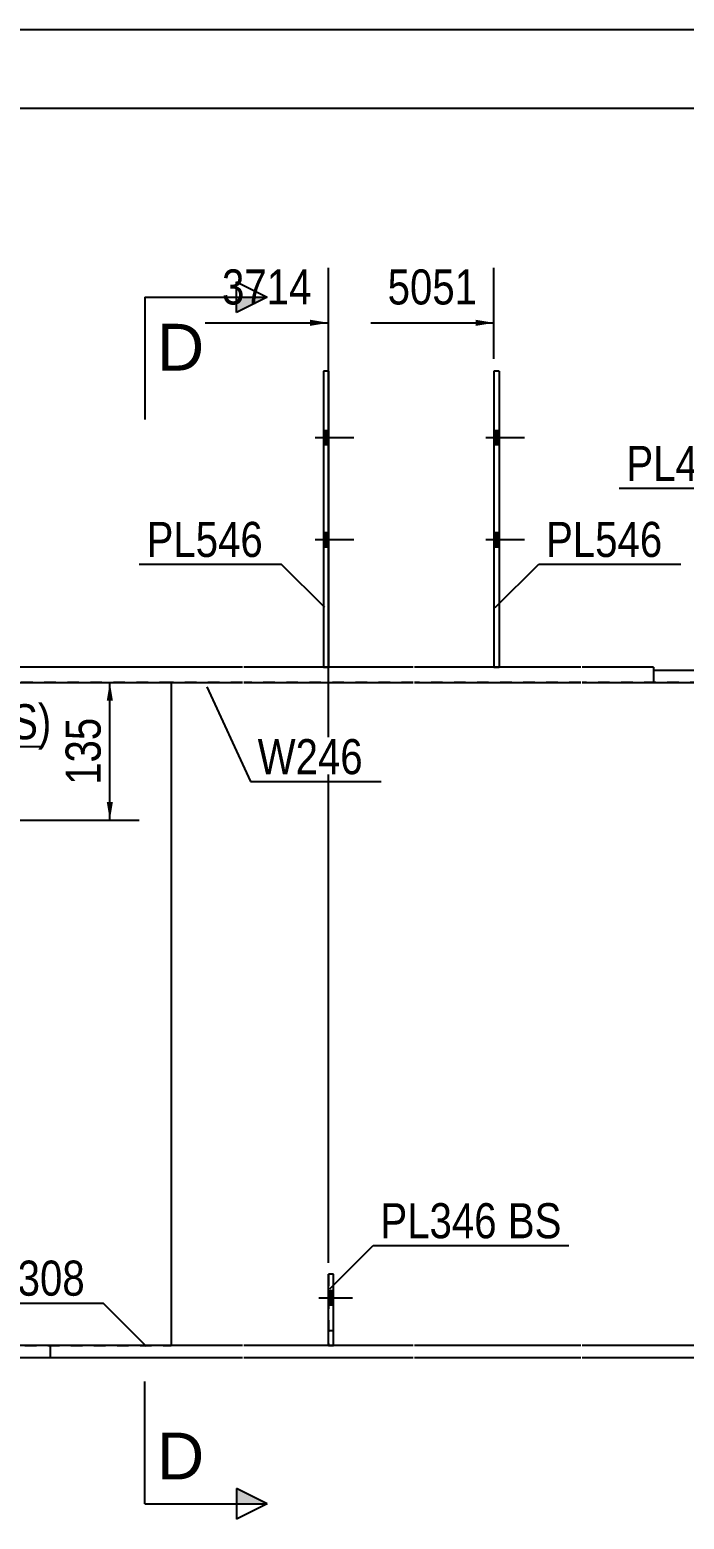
# Model space of a CAD drawing. Header units: millimetres. Extents: x -1012 to -610, y -190 to 87.
# Drawn here: x -908 to -854.6, y -35 to 86.6 of the extents above; entities that cross this region are included whole.
import ezdxf

# ---------------------------------------------------------------- set-up
doc = ezdxf.new("R2010")
doc.units = ezdxf.units.MM
doc.linetypes.add('DXK_LINE_DOT1', pattern=[1.8814, 0.9407, -0.9407])
doc.linetypes.add('DXK_LINE_DOT2', pattern=[3.9198, 1.9599, -1.9599])
doc.styles.add('Arial', font='ARIAL.TTF', dxfattribs={"height": 0.2})
doc.styles.add('Arial Narrow', font='ARIALN.TTF', dxfattribs={"height": 0.2})

# ---------------------------------------------------------------- blocks, each defined once
blk = doc.blocks.new('Unknown-628699867-1211')
at = {"color": 5, "linetype": 'Continuous'}
blk.add_line((-609.88, 86.63), (-1009.88, 86.63), dxfattribs=at)
blk = doc.blocks.new('Part-628699867-1917 - 1513')
at = {"color": 2, "linetype": 'Continuous'}
for p, q in [((-980, -20.83), (-998.33, -20.83)), ((-980, -21.83), (-998.33, -21.83)), ((-966.07, -20.83), (-979.9, -20.83)), ((-966.07, -21.83), (-979.9, -21.83)), ((-912.3, -20.83), (-965.97, -20.83)), ((-912.3, -21.83), (-965.97, -21.83)), ((-906.37, -20.83), (-912.2, -20.83)), ((-906.37, -21.83), (-912.2, -21.83)), ((-906.37, -20.83), (-906.37, -21.83))]:
    blk.add_line(p, q, dxfattribs=at)
at = {"color": 7, "linetype": 'DXK_LINE_DOT1'}
blk.add_line((-998.33, -20.83), (-998.33, -21.83), dxfattribs=at)
blk = doc.blocks.new('Part-628699867-2015 - 1513')
at = {"color": 2, "linetype": 'Continuous'}
for p, q in [((-980, 34.58), (-998.33, 34.58)), ((-966.07, 34.58), (-979.9, 34.58)), ((-912.3, 34.58), (-965.97, 34.58)), ((-890.67, 34.58), (-912.2, 34.58)), ((-876.74, 34.58), (-890.57, 34.58)), ((-863.05, 34.58), (-876.64, 34.58)), ((-857.12, 34.58), (-862.95, 34.58)), ((-857.12, 34.58), (-857.12, 33.33)), ((-998.33, 33.33), (-980, 33.33)), ((-979.9, 33.33), (-966.07, 33.33)), ((-965.97, 33.33), (-912.3, 33.33)), ((-912.2, 33.33), (-890.67, 33.33)), ((-890.57, 33.33), (-876.74, 33.33)), ((-876.64, 33.33), (-863.05, 33.33)), ((-862.95, 33.33), (-857.12, 33.33))]:
    blk.add_line(p, q, dxfattribs=at)
at = {"color": 7, "linetype": 'DXK_LINE_DOT1'}
blk.add_line((-998.33, 34.58), (-998.33, 33.33), dxfattribs=at)
blk = doc.blocks.new('Part-628699867-1983 - 1513')
at = {"color": 7, "linetype": 'DXK_LINE_DOT1'}
for p, q in [((-980, 33.33), (-998.33, 33.33)), ((-998.33, 33.33), (-998.33, -20.83)), ((-966.07, 33.33), (-979.9, 33.33)), ((-912.3, 33.33), (-965.97, 33.33)), ((-896.5, 33.33), (-912.2, 33.33)), ((-998.33, -20.83), (-980, -20.83)), ((-979.9, -20.83), (-966.07, -20.83)), ((-965.97, -20.83), (-912.3, -20.83)), ((-912.2, -20.83), (-896.5, -20.83))]:
    blk.add_line(p, q, dxfattribs=at)
at = {"color": 2, "linetype": 'Continuous'}
blk.add_line((-896.5, 33.33), (-896.5, -20.83), dxfattribs=at)
blk = doc.blocks.new('Part-628699867-1961 - 1513')
at = {"color": 2, "linetype": 'Continuous'}
for p, q in [((-890.67, -20.83), (-906.37, -20.83)), ((-906.37, -20.83), (-906.37, -21.83)), ((-890.67, -21.83), (-906.37, -21.83)), ((-876.74, -20.83), (-890.57, -20.83)), ((-876.74, -21.83), (-890.57, -21.83)), ((-863.05, -20.83), (-876.64, -20.83)), ((-863.05, -21.83), (-876.64, -21.83)), ((-851.29, -20.83), (-862.95, -20.83)), ((-851.29, -21.83), (-862.95, -21.83)), ((-837.35, -20.83), (-851.19, -20.83)), ((-837.35, -21.83), (-851.19, -21.83)), ((-784.69, -20.83), (-837.25, -20.83)), ((-784.69, -21.83), (-837.25, -21.83)), ((-778.76, -20.83), (-784.59, -20.83)), ((-778.76, -21.83), (-784.59, -21.83)), ((-778.76, -20.83), (-778.76, -21.83))]:
    blk.add_line(p, q, dxfattribs=at)
blk = doc.blocks.new('Part-628699867-1988 - 1513')
at = {"color": 2, "linetype": 'Continuous'}
blk.add_line((-896.5, 33.33), (-896.5, -20.83), dxfattribs=at)
at = {"color": 7, "linetype": 'DXK_LINE_DOT1'}
for p, q in [((-890.67, 33.33), (-896.5, 33.33)), ((-876.74, 33.33), (-890.57, 33.33)), ((-863.05, 33.33), (-876.64, 33.33)), ((-851.29, 33.33), (-862.95, 33.33)), ((-837.35, 33.33), (-851.19, 33.33)), ((-784.69, 33.33), (-837.25, 33.33)), ((-772.92, 33.33), (-784.59, 33.33)), ((-766.97, 33.33), (-772.82, 33.33)), ((-766.97, 33.33), (-766.97, -20.83)), ((-890.67, -20.83), (-896.5, -20.83)), ((-876.74, -20.83), (-890.57, -20.83)), ((-863.05, -20.83), (-876.64, -20.83)), ((-851.29, -20.83), (-862.95, -20.83)), ((-837.35, -20.83), (-851.19, -20.83)), ((-784.69, -20.83), (-837.25, -20.83)), ((-772.92, -20.83), (-784.59, -20.83)), ((-766.97, -20.83), (-772.82, -20.83))]:
    blk.add_line(p, q, dxfattribs=at)
blk = doc.blocks.new('Part-628699867-2037 - 1513')
at = {"color": 2, "linetype": 'Continuous'}
for p, q in [((-857.12, 34.33), (-851.29, 34.33)), ((-857.12, 34.33), (-857.12, 33.33)), ((-851.19, 34.33), (-837.35, 34.33)), ((-837.25, 34.33), (-784.69, 34.33)), ((-784.59, 34.33), (-772.92, 34.33)), ((-772.82, 34.33), (-751.55, 34.33)), ((-751.45, 34.33), (-745.62, 34.33)), ((-745.62, 34.33), (-745.62, 33.33)), ((-857.12, 33.33), (-851.29, 33.33)), ((-851.19, 33.33), (-837.35, 33.33)), ((-837.25, 33.33), (-784.69, 33.33)), ((-784.59, 33.33), (-772.92, 33.33)), ((-772.82, 33.33), (-751.55, 33.33)), ((-751.45, 33.33), (-745.62, 33.33))]:
    blk.add_line(p, q, dxfattribs=at)
blk = doc.blocks.new('Part-628699867-3172 - 1513')
at = {"color": 2, "linetype": 'Continuous'}
for p, q in [((-883.65, 58.75), (-884.07, 58.75)), ((-884.07, 58.75), (-884.07, 34.58)), ((-883.65, 58.75), (-883.65, 34.58))]:
    blk.add_line(p, q, dxfattribs=at)
at = {"color": 7, "linetype": 'DXK_LINE_DOT1'}
blk.add_line((-884.07, 34.58), (-883.65, 34.58), dxfattribs=at)
blk = doc.blocks.new('Part-628699867-3177 - 1513')
at = {"color": 2, "linetype": 'Continuous'}
for p, q in [((-869.72, 58.75), (-870.14, 58.75)), ((-870.14, 58.75), (-870.14, 34.58)), ((-869.72, 58.75), (-869.72, 34.58))]:
    blk.add_line(p, q, dxfattribs=at)
at = {"color": 7, "linetype": 'DXK_LINE_DOT1'}
blk.add_line((-870.14, 34.58), (-869.72, 34.58), dxfattribs=at)
blk = doc.blocks.new('Part-628699867-3185 - 1513')
at = {"color": 2, "linetype": 'Continuous'}
for p, q in [((-883.65, -20.83), (-883.65, -15)), ((-883.24, -15), (-883.65, -15)), ((-883.24, -20.83), (-883.24, -15))]:
    blk.add_line(p, q, dxfattribs=at)
at = {"color": 7, "linetype": 'DXK_LINE_DOT1'}
for p, q in [((-883.65, -19.58), (-883.24, -19.58)), ((-883.65, -20.83), (-883.24, -20.83))]:
    blk.add_line(p, q, dxfattribs=at)
blk = doc.blocks.new('Part-628699867-3188 - 1513')
at = {"color": 7, "linetype": 'DXK_LINE_DOT1'}
for p, q in [((-883.65, -15), (-883.65, -20.83)), ((-883.24, -15), (-883.65, -15)), ((-883.24, -20.83), (-883.24, -15))]:
    blk.add_line(p, q, dxfattribs=at)
blk = doc.blocks.new('Bolt-628699867-3214 - 1513')
at = {"linetype": 'Continuous'}
for points in [[(-883.65, 52.75), (-883.65, 53.91), (-884.07, 53.91), (-884.07, 52.75)], [(-883.65, 52.75), (-883.65, 53.91), (-884.07, 53.91), (-884.07, 52.75)], [(-883.65, 44.41), (-883.65, 45.58), (-884.07, 45.58), (-884.07, 44.41)], [(-883.65, 44.41), (-883.65, 45.58), (-884.07, 45.58), (-884.07, 44.41)]]:
    blk.add_hatch(color=3, dxfattribs=at).paths.add_polyline_path(points)
at = {"color": 3, "linetype": 'Continuous'}
for p, q in [((-884.07, 53.91), (-883.65, 53.91)), ((-884.07, 53.91), (-883.65, 53.91)), ((-884.74, 53.33), (-881.57, 53.33)), ((-884.74, 53.33), (-881.57, 53.33)), ((-884.07, 52.75), (-883.65, 52.75)), ((-884.07, 52.75), (-883.65, 52.75)), ((-884.07, 45.58), (-883.65, 45.58)), ((-884.07, 45.58), (-883.65, 45.58)), ((-884.74, 45), (-881.57, 45)), ((-884.74, 45), (-881.57, 45)), ((-884.07, 44.41), (-883.65, 44.41)), ((-884.07, 44.41), (-883.65, 44.41))]:
    blk.add_line(p, q, dxfattribs=at)
blk = doc.blocks.new('Bolt-628699867-3219 - 1513')
at = {"linetype": 'Continuous'}
for points in [[(-869.72, 52.75), (-869.72, 53.91), (-870.14, 53.91), (-870.14, 52.75)], [(-869.72, 52.75), (-869.72, 53.91), (-870.14, 53.91), (-870.14, 52.75)], [(-869.72, 44.41), (-869.72, 45.58), (-870.14, 45.58), (-870.14, 44.41)], [(-869.72, 44.41), (-869.72, 45.58), (-870.14, 45.58), (-870.14, 44.41)]]:
    blk.add_hatch(color=3, dxfattribs=at).paths.add_polyline_path(points)
at = {"color": 3, "linetype": 'Continuous'}
for p, q in [((-870.14, 53.91), (-869.72, 53.91)), ((-870.14, 53.91), (-869.72, 53.91)), ((-870.8, 53.33), (-867.64, 53.33)), ((-870.8, 53.33), (-867.64, 53.33)), ((-870.14, 52.75), (-869.72, 52.75)), ((-870.14, 52.75), (-869.72, 52.75)), ((-870.14, 45.58), (-869.72, 45.58)), ((-870.14, 45.58), (-869.72, 45.58)), ((-870.8, 45), (-867.64, 45)), ((-870.8, 45), (-867.64, 45)), ((-870.14, 44.41), (-869.72, 44.41)), ((-870.14, 44.41), (-869.72, 44.41))]:
    blk.add_line(p, q, dxfattribs=at)
blk = doc.blocks.new('Bolt-628699867-3227 - 1513')
at = {"linetype": 'Continuous'}
blk.add_hatch(color=3, dxfattribs=at).paths.add_polyline_path([(-883.24, -17.5), (-883.24, -16.33), (-883.65, -16.33), (-883.65, -17.5)])
at = {"color": 3, "linetype": 'Continuous'}
for p, q in [((-884.44, -16.92), (-881.69, -16.92)), ((-883.65, -16.33), (-883.24, -16.33)), ((-883.65, -17.5), (-883.24, -17.5))]:
    blk.add_line(p, q, dxfattribs=at)
blk = doc.blocks.new('Bolt-628699867-3230 - 1513')
at = {"color": 3, "linetype": 'DXK_LINE_DOT2'}
for p, q in [((-884.44, -16.92), (-881.69, -16.92)), ((-883.65, -16.33), (-883.24, -16.33)), ((-883.65, -17.5), (-883.24, -17.5))]:
    blk.add_line(p, q, dxfattribs=at)
blk = doc.blocks.new('StraightDimension-628699867-4078 - 1513')
at = {"linetype": 'Continuous'}
blk.add_hatch(color=7, dxfattribs=at).paths.add_polyline_path([(-871.64, 62.95), (-870.14, 62.7), (-871.64, 62.45)])
at = {"color": 7, "linetype": 'Continuous'}
for p, q in [((-870.14, 59.75), (-870.14, 67.2)), ((-880.2, 62.7), (-870.14, 62.7))]:
    blk.add_line(p, q, dxfattribs=at)
at = {"color": 0}
blk.add_wipeout([(-870.91, 63.6), (-870.91, 67.8), (-879.42, 67.8), (-879.42, 63.6)], dxfattribs=at)
at = {"color": 3, "style": 'Arial Narrow'}
blk.add_text('5051', height=2.863, dxfattribs=at).set_placement((-878.82, 64.2))
blk = doc.blocks.new('StraightDimension-628699867-6439 - 1513')
at = {"color": 7, "linetype": 'Continuous'}
blk.add_line((-1000, 80.23), (-631.85, 80.23), dxfattribs=at)
blk = doc.blocks.new('StraightDimension-628699867-4079 - 1513')
at = {"linetype": 'Continuous'}
blk.add_hatch(color=7, dxfattribs=at).paths.add_polyline_path([(-885.15, 62.95), (-883.65, 62.7), (-885.15, 62.45)])
at = {"color": 7, "linetype": 'Continuous'}
for p, q in [((-883.65, -14.08), (-883.65, 67.2)), ((-893.72, 62.7), (-883.65, 62.7))]:
    blk.add_line(p, q, dxfattribs=at)
at = {"color": 0}
blk.add_wipeout([(-884.43, 63.6), (-884.43, 67.8), (-892.94, 67.8), (-892.94, 63.6)], dxfattribs=at)
at = {"color": 3, "style": 'Arial Narrow'}
blk.add_text('3714', height=2.863, dxfattribs=at).set_placement((-892.34, 64.2))
blk = doc.blocks.new('StraightDimension-628699867-2129 - 1513')
at = {"linetype": 'Continuous'}
for points in [[(-901.75, 31.83), (-901.5, 33.33), (-901.25, 31.83)], [(-901.25, 23.58), (-901.5, 22.08), (-901.75, 23.58)]]:
    blk.add_hatch(color=7, dxfattribs=at).paths.add_polyline_path(points)
at = {"color": 7, "linetype": 'Continuous'}
for p, q in [((-914.66, 33.33), (-899.1, 33.33)), ((-901.5, 22.08), (-901.5, 33.33)), ((-948.39, 22.08), (-899.1, 22.08))]:
    blk.add_line(p, q, dxfattribs=at)
at = {"color": 0}
blk.add_wipeout([(-901.65, 31.05), (-905.85, 31.05), (-905.85, 24.37), (-901.65, 24.37)], dxfattribs=at)
at = {"color": 3, "style": 'Arial Narrow'}
blk.add_text('135', height=2.863, rotation=90.0002, dxfattribs=at).set_placement((-902.25, 24.97))
blk = doc.blocks.new('SectionMark-628699867-2695 - 1513')
at = {"linetype": 'Continuous'}
for points in [[(-891.15, 63.55), (-891.15, 64.8), (-888.65, 64.8)], [(-891.15, -33.75), (-891.15, -32.5), (-888.65, -33.75)]]:
    blk.add_hatch(color=30, dxfattribs=at).paths.add_polyline_path(points)
at = {"color": 30, "linetype": 'Continuous'}
for p, q in [((-891.15, 63.55), (-891.15, 66.05)), ((-891.15, 66.05), (-888.65, 64.8)), ((-898.65, 64.8), (-898.65, 54.8)), ((-898.65, 64.8), (-888.65, 64.8)), ((-888.65, 64.8), (-891.15, 63.55)), ((-898.65, -33.75), (-898.65, -23.75)), ((-888.65, -33.75), (-891.15, -32.5)), ((-891.15, -32.5), (-891.15, -35)), ((-898.65, -33.75), (-888.65, -33.75)), ((-888.65, -33.75), (-891.15, -35))]:
    blk.add_line(p, q, dxfattribs=at)
at = {"color": 0, "linetype": 'Continuous'}
for points in [[(-893.79, 58.8), (-893.79, 62.8), (-897.65, 62.8), (-897.65, 58.8)], [(-893.79, -31.75), (-893.79, -27.75), (-897.65, -27.75), (-897.65, -31.75)]]:
    blk.add_wipeout(points, dxfattribs=at)
at = {"color": 96, "linetype": 'Continuous', "style": 'Arial'}
for p in [(-897.65, 58.8), (-897.65, -31.75)]:
    blk.add_text('D', height=3.82, dxfattribs=at).set_placement(p)
blk = doc.blocks.new('MarkSet-628699867-5685 - 1513')
at = {"color": 0}
for points in [[(-869.91, -12.06), (-869.91, -9.06), (-879.41, -9.06), (-879.41, -12.06)], [(-864.62, -12.06), (-864.62, -9.06), (-869.01, -9.06), (-869.01, -12.06)]]:
    blk.add_wipeout(points, dxfattribs=at)
for points in [[(-869.91, -12.06), (-869.91, -9.06), (-879.41, -9.06), (-879.41, -12.06)], [(-864.62, -12.06), (-864.62, -9.06), (-869.01, -9.06), (-869.01, -12.06)]]:
    blk.add_wipeout(points, dxfattribs=at)
at = {"color": 7, "linetype": 'Continuous'}
for p, q in [((-883.55, -16.19), (-880.01, -12.66)), ((-880.01, -12.66), (-864.02, -12.66))]:
    blk.add_line(p, q, dxfattribs=at)
at = {"color": 3, "style": 'Arial Narrow'}
for s, p in [('PL346', (-879.41, -12.06)), ('BS', (-869.01, -12.06))]:
    blk.add_text(s, height=2.863, dxfattribs=at).set_placement(p)
blk = doc.blocks.new('Mark-628699867-5784 - 1513')
at = {"color": 7, "linetype": 'Continuous'}
blk.add_line((-898.5, -20.89), (-902.04, -17.35), dxfattribs=at)
at = {"color": 0}
blk.add_wipeout([(-903.54, -16.75), (-903.54, -13.75), (-911.94, -13.75), (-911.94, -16.75)], dxfattribs=at)
blk.add_wipeout([(-903.54, -16.75), (-903.54, -13.75), (-911.94, -13.75), (-911.94, -16.75)], dxfattribs=at)
at = {"color": 7, "linetype": 'Continuous'}
blk.add_line((-912.54, -17.35), (-902.04, -17.35), dxfattribs=at)
at = {"color": 3, "style": 'Arial Narrow'}
blk.add_text('IF308', height=2.863, dxfattribs=at).set_placement((-911.94, -16.75))
blk = doc.blocks.new('Mark-628699867-5790 - 1513')
at = {"color": 0}
blk.add_wipeout([(-880.84, 25.84), (-880.84, 28.84), (-889.43, 28.84), (-889.43, 25.84)], dxfattribs=at)
blk.add_wipeout([(-880.84, 25.84), (-880.84, 28.84), (-889.43, 28.84), (-889.43, 25.84)], dxfattribs=at)
at = {"color": 7, "linetype": 'Continuous'}
for p, q in [((-893.57, 32.98), (-890.03, 25.24)), ((-890.03, 25.24), (-879.34, 25.24))]:
    blk.add_line(p, q, dxfattribs=at)
at = {"color": 3, "style": 'Arial Narrow'}
blk.add_text('W246', height=2.863, dxfattribs=at).set_placement((-889.43, 25.84))
blk = doc.blocks.new('Mark-628699867-5808 - 1513')
at = {"color": 7, "linetype": 'Continuous'}
blk.add_line((-883.96, 39.44), (-887.5, 42.98), dxfattribs=at)
at = {"color": 0}
blk.add_wipeout([(-889, 43.58), (-889, 46.58), (-898.5, 46.58), (-898.5, 43.58)], dxfattribs=at)
blk.add_wipeout([(-889, 43.58), (-889, 46.58), (-898.5, 46.58), (-898.5, 43.58)], dxfattribs=at)
at = {"color": 7, "linetype": 'Continuous'}
blk.add_line((-899.1, 42.98), (-887.5, 42.98), dxfattribs=at)
at = {"color": 3, "style": 'Arial Narrow'}
blk.add_text('PL546', height=2.863, dxfattribs=at).set_placement((-898.5, 43.58))
blk = doc.blocks.new('Mark-628699867-5823 - 1513')
at = {"color": 0}
blk.add_wipeout([(-856.39, 43.58), (-856.39, 46.58), (-865.89, 46.58), (-865.89, 43.58)], dxfattribs=at)
blk.add_wipeout([(-856.39, 43.58), (-856.39, 46.58), (-865.89, 46.58), (-865.89, 43.58)], dxfattribs=at)
at = {"color": 7, "linetype": 'Continuous'}
for p, q in [((-870.03, 39.44), (-866.49, 42.98)), ((-866.49, 42.98), (-854.89, 42.98))]:
    blk.add_line(p, q, dxfattribs=at)
at = {"color": 3, "style": 'Arial Narrow'}
blk.add_text('PL546', height=2.863, dxfattribs=at).set_placement((-865.89, 43.58))
blk = doc.blocks.new('Mark-628699867-5835 - 1513')
at = {"color": 7, "linetype": 'Continuous'}
blk.add_line((-844.58, 39.19), (-848.33, 49.19), dxfattribs=at)
at = {"color": 0}
blk.add_wipeout([(-849.83, 49.79), (-849.83, 52.79), (-859.33, 52.79), (-859.33, 49.79)], dxfattribs=at)
blk.add_wipeout([(-849.83, 49.79), (-849.83, 52.79), (-859.33, 52.79), (-859.33, 49.79)], dxfattribs=at)
at = {"color": 7, "linetype": 'Continuous'}
blk.add_line((-859.93, 49.19), (-848.33, 49.19), dxfattribs=at)
at = {"color": 3, "style": 'Arial Narrow'}
blk.add_text('PL439', height=2.863, dxfattribs=at).set_placement((-859.33, 49.79))
blk = doc.blocks.new('Mark-628699867-6007 - 1513')
at = {"color": 0}
for points in [[(-914.47, 28.69), (-914.47, 31.69), (-923.98, 31.69), (-923.98, 28.69)], [(-906.28, 28.69), (-906.28, 31.69), (-913.57, 31.69), (-913.57, 28.69)]]:
    blk.add_wipeout(points, dxfattribs=at)
for points in [[(-914.47, 28.69), (-914.47, 31.69), (-923.98, 31.69), (-923.98, 28.69)], [(-906.28, 28.69), (-906.28, 31.69), (-913.57, 31.69), (-913.57, 28.69)]]:
    blk.add_wipeout(points, dxfattribs=at)
at = {"color": 7, "linetype": 'DXK_LINE_DOT2'}
for p, q in [((-928.11, 24.56), (-924.58, 28.09)), ((-924.58, 28.09), (-905.68, 28.09))]:
    blk.add_line(p, q, dxfattribs=at)
at = {"color": 3, "style": 'Arial Narrow'}
for s, p in [('(F/', (-913.57, 28.69)), ('S)', (-909.56, 28.69)), ('PL303', (-923.98, 28.69))]:
    blk.add_text(s, height=2.863, dxfattribs=at).set_placement(p)

msp = doc.modelspace()

# ---------------------------------------------------------------- block references
for name in ['Unknown-628699867-1211', 'Part-628699867-3172 - 1513', 'Part-628699867-3177 - 1513', 'Bolt-628699867-3214 - 1513', 'Bolt-628699867-3219 - 1513', 'Part-628699867-2015 - 1513', 'Part-628699867-2037 - 1513', 'Part-628699867-1983 - 1513', 'Part-628699867-1988 - 1513', 'Part-628699867-3185 - 1513', 'Part-628699867-3188 - 1513', 'Bolt-628699867-3227 - 1513', 'Bolt-628699867-3230 - 1513', 'Part-628699867-1917 - 1513', 'Part-628699867-1961 - 1513']:
    msp.add_blockref(name, (0, 0))

# ---------------------------------------------------------------- next in the draw order: block references
msp.add_blockref('StraightDimension-628699867-4078 - 1513', (0, 0))

# ---------------------------------------------------------------- next in the draw order: block references
msp.add_blockref('StraightDimension-628699867-6439 - 1513', (0, 0))

# ---------------------------------------------------------------- next in the draw order: block references
for name in ['StraightDimension-628699867-4079 - 1513', 'Mark-628699867-5823 - 1513', 'StraightDimension-628699867-2129 - 1513']:
    msp.add_blockref(name, (0, 0))

# ---------------------------------------------------------------- next in the draw order: block references
for name in ['SectionMark-628699867-2695 - 1513', 'Mark-628699867-5835 - 1513', 'Mark-628699867-6007 - 1513', 'MarkSet-628699867-5685 - 1513']:
    msp.add_blockref(name, (0, 0))

# ---------------------------------------------------------------- next in the draw order: block references
for name in ['Mark-628699867-5808 - 1513', 'Mark-628699867-5790 - 1513', 'Mark-628699867-5784 - 1513']:
    msp.add_blockref(name, (0, 0))

doc.saveas('drawing.dxf')
